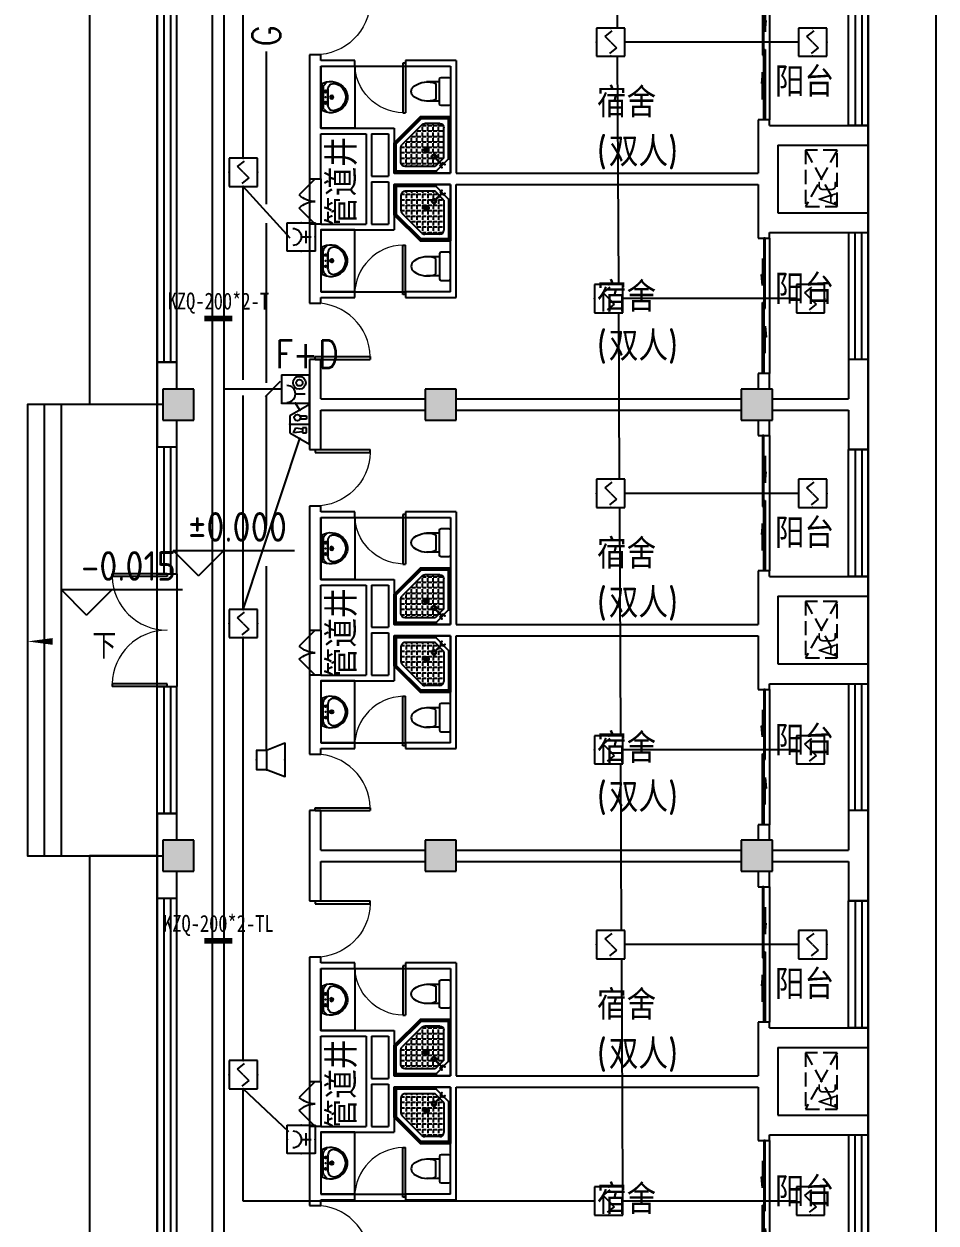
# Model space of a CAD drawing. Extents: x 1725663 to 4653551, y -550461 to 248782.
# Drawn here: x 2378383 to 2394543, y -78499 to -57241 of the extents above; entities that cross this region are included whole.
import ezdxf
from ezdxf.enums import TextEntityAlignment as Align

# ---------------------------------------------------------------- set-up
doc = ezdxf.new("R2010")
doc.units = 0
doc.header["$LTSCALE"] = 1000
doc.linetypes.add('DASH', pattern=[0.35, 0.25, -0.1])
for name, color, linetype in [('0-底图', 7, 'Continuous'), ('A-ANNO-IDEN', 3, 'Continuous'), ('A-ANNO-IDEN-LEVL', 3, 'Continuous'), ('A-ANNO-TXT', 7, 'Continuous'), ('CABLETRAY', 4, 'Continuous'), ('CLAYER', 7, 'Continuous'), ('COLUMN', 255, 'Continuous'), ('DIM-消防', 3, 'Continuous'), ('DOOR_FIRE', 4, 'Continuous'), ('E2-楼梯、坡道', 52, 'Continuous'), ('EQUIP-广播', 3, 'Continuous'), ('EQUIP-消防', 3, 'Continuous'), ('GROUND', 2, 'Continuous'), ('PUB_HATCH', 8, 'Continuous'), ('PUB_TEXT', 7, 'Continuous'), ('WALL', 2, 'Continuous'), ('WINDOW', 4, 'Continuous'), ('WIRE-消防', 1, 'Continuous'), ('WP_F', 1, 'Continuous'), ('抗震支吊架', 2, 'Continuous'), ('洁具', 213, 'Continuous'), ('空调外机', 211, 'Continuous')]:
    doc.layers.add(name, color=color, linetype=linetype)
doc.styles.add('-黑体_T3', font='', dxfattribs={"width": 0.8})
doc.styles.add('_TEL_DIM', font='SIMPLEX', dxfattribs={"width": 0.8, "height": 3.5, "bigfont": 'HZTXT'})
doc.styles.add('HZ', font='rs.shx', dxfattribs={"width": 0.8, "bigfont": 'hztxt.shx'})
doc.styles.add('kzcad', font='', dxfattribs={"width": 0.8})
doc.styles.get("Standard").update_dxf_attribs({"font": 'geniso.shx', "bigfont": 'hztxt.shx'})
doc.styles.get('-黑体_T3').set_extended_font_data('SimHei')
doc.styles.get('kzcad').set_extended_font_data('SimSun')

# ---------------------------------------------------------------- blocks, each defined once
blk = doc.blocks.new('$equip$00002656')
for p, q in [((-0.5, 1), (-0.5, 0)), ((0.5, 1), (-0.5, 1)), ((0.5, 0), (0.5, 1)), ((0, 0.5), (0, 0.15)), ((-0.5, 0), (0.5, 0)), ((-0.219, 0.331), (0.222, 0.331))]:
    blk.add_line(p, q)
at = {"const_width": 0.04}
blk.add_lwpolyline([(-0.5, 1), (0.5, 1), (0.5, 0), (-0.5, 0), (-0.5, 1), (0.5, 1)], dxfattribs=at)
blk.add_arc((0, 0.8), 0.3, 180, 0)
for p in [(0, 1), (-0.5, 0.5), (0.5, 0.5), (0, 0)]:
    blk.add_point(p)
at = {"color": 7, "flags": 1}
for tag, height, p in [('B', 0.4, (0.762, 0.292)), ('A', 0.00002, (0, 0))]:
    blk.add_attdef(tag, text='', height=height, dxfattribs=at).set_placement(p, align=Align.MIDDLE_CENTER)
blk = doc.blocks.new('A$C29581A72')
at = {"layer": 'EQUIP-消防', "xscale": 500, "yscale": 500, "zscale": 500}
blk.add_blockref('$equip$00002656', (358, 98), dxfattribs=at)
at = {"style": 'HZ', "flags": 1}
for tag in ['WHAT', 'SPEC', 'UNIT']:
    blk.add_attdef(tag, (375, 0), '', height=0.001, dxfattribs=at)
blk = doc.blocks.new('$Equip$00002649')
for p, q in [((-0.5, 0.5), (-0.5, -0.5)), ((0.5, 0.5), (-0.5, 0.5)), ((0.5, -0.5), (0.5, 0.5)), ((-0.2, 0.2), (0.05, 0.4)), ((0, 0), (-0.2, 0.2)), ((0, 0), (0.2, -0.2)), ((0.2, -0.2), (-0.05, -0.4)), ((-0.5, -0.5), (0.5, -0.5))]:
    blk.add_line(p, q)
at = {"const_width": 0.02}
blk.add_lwpolyline([(-0.5, 0.5), (0.5, 0.5), (0.5, -0.5), (-0.5, -0.5), (-0.5, 0.5), (0.5, 0.5)], dxfattribs=at)
for p in [(0, 0.5), (-0.5, 0), (0.5, 0), (0, -0.5)]:
    blk.add_point(p)
at = {"color": 7, "flags": 1}
for tag, height, p in [('A', 0.00002, (0, 0)), ('B', 0.4, (0.762, -0.208))]:
    blk.add_attdef(tag, text='', height=height, dxfattribs=at).set_placement(p, align=Align.MIDDLE_CENTER)
blk = doc.blocks.new('$equip$00002655')
for p, q in [((-0.5, 1), (-0.5, 0)), ((0.5, 1), (-0.5, 1)), ((0.5, 0), (0.5, 1)), ((-0.169, 0.5), (-0.169, 0.15)), ((-0.5, 0), (0.5, 0))]:
    blk.add_line(p, q)
at = {"const_width": 0.04}
blk.add_lwpolyline([(-0.5, 1), (0.5, 1), (0.5, 0), (-0.5, 0), (-0.5, 1), (0.5, 1)], dxfattribs=at)
for radius in [0.226, 0.113]:
    blk.add_circle((0.227, 0.36), radius)
blk.add_arc((-0.169, 0.8), 0.3, 180, 0)
for p in [(0, 1), (-0.5, 0.5), (0.5, 0.5), (0, 0)]:
    blk.add_point(p)
at = {"color": 7, "flags": 1}
for tag, height, p in [('B', 0.4, (0.762, 0.292)), ('A', 0.00002, (0, 0))]:
    blk.add_attdef(tag, text='', height=height, dxfattribs=at).set_placement(p, align=Align.MIDDLE_CENTER)
blk = doc.blocks.new('$equip$00002679')
for p, q in [((-0.3, 0.699), (-0.703, 0)), ((-0.264, 0.249), (-0.304, 0.569)), ((-0.304, 0.569), (-0.128, 0.489)), ((0.3, 0.699), (-0.3, 0.699)), ((0.3, 0.699), (-0.3, 0.699)), ((-0.128, 0.489), (-0.168, 0.249)), ((0, 0.699), (0, 0)), ((0.703, 0), (0.3, 0.699)), ((-0.703, 0), (0.703, 0)), ((-0.304, 0.249), (-0.304, 0.113)), ((-0.128, 0.249), (-0.304, 0.249)), ((-0.304, 0.113), (-0.128, 0.113)), ((-0.128, 0.113), (-0.128, 0.249)), ((0.174, 0.11), (0.174, 0.338)), ((0.294, 0.11), (0.174, 0.11)), ((0.294, 0.338), (0.294, 0.11))]:
    blk.add_line(p, q)
at = {"const_width": 0.04}
for points in [[(-0.299, 0.699), (0.301, 0.699), (0.703, 0), (-0.702, 0), (-0.299, 0.699), (0.301, 0.699)], [(-0.3, 0.699), (0.3, 0.699), (0.703, 0), (-0.703, 0), (-0.3, 0.699), (0.3, 0.699)]]:
    blk.add_lwpolyline(points, dxfattribs=at)
blk.add_circle((0.234, 0.43), 0.111)
for p in [(0, 0.699), (-0.501, 0.349), (0, 0), (0.502, 0.349)]:
    blk.add_point(p)
at = {"color": 7, "flags": 1}
for tag, height, p in [('B', 0.4, (0.961, 0.299)), ('A', 0.00002, (0, 0))]:
    blk.add_attdef(tag, text='', height=height, dxfattribs=at).set_placement(p, align=Align.MIDDLE_CENTER)
blk = doc.blocks.new('$TelecSys$00000111')
blk.add_line((0.268, 0.268), (-0.268, -0.268))
at = {"color": 7, "style": '_TEL_DIM', "width": 0.8}
blk.add_attdef('N', text='', height=1, dxfattribs=at).set_placement((-0.212, 0.579), align=Align.MIDDLE)
blk = doc.blocks.new('$equip$00002982')
for p, q in [((0.35, 0.35), (1, 0.6)), ((1, 0.6), (1, -0.6)), ((0, 0.35), (0.35, 0.35)), ((0, 0.35), (0, -0.35)), ((0.35, 0.35), (0.35, -0.35)), ((0.35, -0.35), (0, -0.35)), ((1, -0.6), (0.35, -0.35))]:
    blk.add_line(p, q)
at = {"const_width": 0.04}
blk.add_lwpolyline([(0.35, 0.35), (0, 0.35), (0, -0.35), (0.35, -0.35), (1, -0.6), (1, 0.6), (0.35, 0.35), (0, 0.35)], dxfattribs=at)
for p in [(0, 0), (0.35, 0.35), (1, 0), (0.35, -0.35)]:
    blk.add_point(p)
at = {"color": 7, "style": '_TEL_DIM', "flags": 1}
for tag in ['A', 'REMARK']:
    blk.add_attdef(tag, text='', height=0.00002, dxfattribs=at).set_placement((0, 0), align=Align.MIDDLE_CENTER)
blk = doc.blocks.new('1F平面-CAD导入_dwg_Drawing4_t3_dwg_$plan$00001613-474159-1F-927810-1F')
at = {"layer": '洁具'}
for p, q in [((-30, 250), (-170, 250)), ((-200, 170), (-430, 170)), ((-260, -140), (-260, 140)), ((-200, -170), (-200, -220)), ((-170, -250), (-30, -250))]:
    blk.add_line(p, q, dxfattribs=at)
for points in [[(-200, 220), (-200, 170), (-200, -170), (-430, -170)], [(0, -220), (0, 220)]]:
    blk.add_lwpolyline(points, dxfattribs=at)
for centre, radius, start, end in [((-170, 220), 30, 90, 180), ((-30, 220), 30, 0, 90), ((-590, 0), 110, 123.4509, 236.5491), ((-413, -227), 398, 67.4505, 126.6381), ((-413, 227), 398, 233.3619, 292.5495), ((-170, -220), 30, 180, 270), ((-30, -220), 30, 270, 0)]:
    blk.add_arc(centre, radius, start, end, dxfattribs=at)
blk = doc.blocks.new('$lvtry$00000169')
at = {"color": 0}
for p, q in [((259, -36), (259, 0)), ((259, -36), (36, -259)), ((276, -120), (120, -276)), ((144, -151), (291, -298)), ((151, -144), (298, -291)), ((259, -24), (976, -24)), ((259, -36), (964, -36)), ((270, -213), (270, -143)), ((276, -120), (808, -120)), ((366, -213), (366, -143)), ((462, -213), (462, -143)), ((558, -213), (558, -143)), ((655, -213), (655, -143)), ((751, -213), (751, -143)), ((847, -213), (847, -143)), ((880, -192), (880, -460)), ((964, -36), (976, -24)), ((964, -36), (964, -525)), ((976, -24), (976, -530)), ((36, -259), (0, -259)), ((24, -259), (24, -976)), ((36, -259), (36, -964)), ((120, -276), (120, -808)), ((120, -309), (147, -309)), ((120, -405), (147, -405)), ((173, -309), (173, -239)), ((173, -309), (243, -309)), ((173, -405), (173, -335)), ((173, -405), (243, -405)), ((183, -213), (205, -213)), ((220, -213), (243, -213)), ((270, -213), (340, -213)), ((270, -263), (270, -239)), ((270, -405), (270, -335)), ((270, -405), (340, -405)), ((334, -309), (340, -309)), ((366, -213), (436, -213)), ((366, -309), (366, -239)), ((366, -309), (436, -309)), ((366, -405), (366, -335)), ((366, -405), (379, -405)), ((462, -213), (532, -213)), ((462, -309), (462, -239)), ((462, -309), (532, -309)), ((462, -405), (462, -335)), ((462, -405), (532, -405)), ((558, -213), (628, -213)), ((558, -309), (558, -239)), ((558, -309), (628, -309)), ((558, -405), (558, -335)), ((558, -405), (628, -405)), ((655, -213), (725, -213)), ((655, -309), (655, -239)), ((655, -309), (725, -309)), ((655, -405), (655, -335)), ((655, -405), (725, -405)), ((751, -213), (821, -213)), ((751, -309), (751, -239)), ((751, -309), (821, -309)), ((751, -405), (751, -335)), ((751, -405), (821, -405)), ((847, -213), (880, -213)), ((847, -309), (847, -239)), ((847, -309), (880, -309)), ((847, -405), (847, -335)), ((847, -405), (880, -405)), ((120, -501), (147, -501)), ((120, -598), (147, -598)), ((173, -501), (173, -431)), ((173, -501), (243, -501)), ((173, -598), (173, -528)), ((173, -598), (243, -598)), ((173, -694), (173, -624)), ((270, -501), (270, -431)), ((270, -501), (340, -501)), ((270, -598), (270, -528)), ((270, -598), (340, -598)), ((270, -694), (270, -624)), ((366, -501), (366, -431)), ((366, -501), (436, -501)), ((366, -598), (366, -528)), ((366, -598), (436, -598)), ((366, -694), (366, -624)), ((462, -501), (462, -431)), ((462, -501), (532, -501)), ((462, -598), (462, -528)), ((462, -598), (532, -598)), ((462, -694), (462, -624)), ((859, -511), (511, -859)), ((964, -525), (525, -964)), ((976, -530), (530, -976)), ((558, -501), (558, -431)), ((558, -501), (628, -501)), ((558, -598), (558, -528)), ((558, -598), (628, -598)), ((558, -694), (558, -624)), ((655, -501), (655, -431)), ((655, -501), (725, -501)), ((655, -598), (655, -528)), ((655, -598), (725, -598)), ((655, -694), (655, -624)), ((751, -501), (751, -431)), ((751, -501), (821, -501)), ((751, -598), (751, -528)), ((751, -598), (773, -598)), ((847, -501), (847, -431)), ((847, -501), (867, -501)), ((964, -525), (976, -530)), ((120, -694), (147, -694)), ((120, -790), (147, -790)), ((173, -694), (243, -694)), ((173, -790), (173, -720)), ((173, -790), (243, -790)), ((173, -878), (173, -816)), ((270, -694), (340, -694)), ((270, -790), (270, -720)), ((270, -790), (340, -790)), ((270, -880), (270, -816)), ((366, -694), (436, -694)), ((366, -790), (366, -720)), ((366, -790), (436, -790)), ((366, -880), (366, -816)), ((462, -694), (532, -694)), ((462, -790), (462, -720)), ((462, -790), (532, -790)), ((462, -880), (462, -816)), ((558, -694), (628, -694)), ((558, -790), (558, -720)), ((558, -790), (580, -790)), ((655, -694), (676, -694)), ((36, -964), (24, -976)), ((24, -976), (530, -976)), ((36, -964), (525, -964)), ((192, -880), (460, -880)), ((525, -964), (530, -976))]:
    blk.add_line(p, q, dxfattribs=at)
blk.add_lwpolyline([(0, 0), (0, -1000), (540, -1000), (1000, -540), (1000, 0)], close=True)
for points in [[(0, 0), (0, -1000)], [(0, 0), (1000, 0)], [(1000, 0), (1000, -540)], [(136, -190), (148, -178), (132, -162), (121, -174)], [(190, -136), (178, -148), (162, -132), (174, -121)], [(1000, -540), (540, -1000)], [(0, -1000), (540, -1000)]]:
    blk.add_lwpolyline(points, close=True, dxfattribs=at)
for radius in [43.8, 31.1]:
    blk.add_circle((416, -428), radius, dxfattribs=at)
for centre, radius, start, end in [((808, -192), 72, 0, 90), ((296, -296), 40.6, 142.583, 128.4197), ((296, -296), 28.6, 145.828, 125.6599), ((808, -460), 72, 315, 0), ((192, -808), 72, 180, 270), ((460, -808), 72, 270, 315)]:
    blk.add_arc(centre, radius, start, end, dxfattribs=at)
for p in [(103, -156, 0), (156, -102, 0), (416, -428, 0)]:
    blk.add_point(p, dxfattribs=at)
blk = doc.blocks.new('$lvtry$00000178')
at = {"color": 0}
for p, q in [((-238, 0), (238, 0)), ((-214, -36), (-272, -91)), ((-180, -23), (180, -23)), ((-142, -105), (140, -105)), ((140, -105), (-142, -105)), ((216, -37), (268, -91))]:
    blk.add_line(p, q, dxfattribs=at)
blk.add_lwpolyline([(-104, -430, 0.224698), (110, -425, 0.348046), (269, -79), (239, 0), (-241, 0), (-271, -79, 0.356844)], format="xyb", close=True, dxfattribs=at)
for centre, radius in [((-100, -65), 16.3), ((1, -172), 31.6), ((100, -65), 16.3)]:
    blk.add_circle(centre, radius, dxfattribs=at)
at = {"color": 0, "lineweight": 13}
blk.add_circle((1, -172), 23, dxfattribs=at)
at = {"color": 0}
for centre, radius, start, end in [((-142, -205), 100, 90, 190.5602), ((-180, -73), 50, 90, 133.181), ((140, -205), 100, 349.4398, 90), ((180, -73), 50, 44.5607, 90), ((-1, -179), 243, 190.5602, 349.4398)]:
    blk.add_arc(centre, radius, start, end, dxfattribs=at)
for p in [(0, -65), (1, -172)]:
    blk.add_point(p, dxfattribs=at)
blk = doc.blocks.new('A$C70365C93')
at = {"layer": '洁具'}
blk.add_lwpolyline([(-1900, 2300), (-1900, 1700), (-800, 1700), (-800, 2300)], close=True, dxfattribs=at)
blk.add_blockref('$lvtry$00000178', (-1350, 2280), dxfattribs=at)
at = {"layer": '洁具', "rotation": 180}
blk.add_blockref('$lvtry$00000169', (0, 0), dxfattribs=at)
at = {"layer": '洁具', "extrusion": (0, 0, -1), "xscale": -1, "zscale": -1, "rotation": 90}
blk.add_blockref('1F平面-CAD导入_dwg_Drawing4_t3_dwg_$plan$00001613-474159-1F-927810-1F', (1450, 0), dxfattribs=at)
blk = doc.blocks.new('A$Cf5a72a1b')
at = {"layer": '空调外机', "linetype": 'DASH'}
for p, q in [((1000, 563), (0, 0)), ((1000, 0), (0, 563))]:
    blk.add_line(p, q, dxfattribs=at)
blk.add_lwpolyline([(1000, 563), (0, 563), (0, 0), (1000, 0)], close=True, dxfattribs=at)
at = {"layer": 'PUB_TEXT'}
blk.add_text('AC', height=315, dxfattribs=at).set_placement((5, 18))
blk = doc.blocks.new('$TCHSYS$WIN2D')
for p, q in [((-0.5, 0.5), (0.5, 0.5)), ((-0.5, 0.5), (-0.5, -0.5)), ((0.5, 0.5), (0.5, -0.5)), ((0.5, 0.1667), (-0.5, 0.1667)), ((0.5, -0.1667), (-0.5, -0.1667)), ((-0.5, -0.5), (0.5, -0.5))]:
    blk.add_line(p, q)
blk = doc.blocks.new('$DorLib2D$00000002')
for p, q in [((-0.5, 0), (-0.5, 0.4875)), ((-0.475, 0.4875), (-0.5, 0.4875)), ((-0.475, 0), (-0.475, 0.4875)), ((0.475, 0), (0.475, 0.4875)), ((0.475, 0.4875), (0.5, 0.4875)), ((0.5, 0), (0.5, 0.4875)), ((-0.5, 0), (-0.475, 0)), ((0.5, 0), (0.475, 0))]:
    blk.add_line(p, q)
at = {"lineweight": 13}
for centre, start, end in [((-0.4875, 0), 0, 88.53072), ((0.4875, 0), 91.46928, 180)]:
    blk.add_arc(centre, 0.4875, start, end, dxfattribs=at)
blk = doc.blocks.new('$DorLib2D$00000116')
at = {"color": 0}
for p, q in [((-0.5, 0), (-0.146, 0.354)), ((0.5, 0), (0.146, 0.354))]:
    blk.add_line(p, q, dxfattribs=at)
for centre, start, end in [((-0.5, 0), 0, 45), ((0.5, 0), 135, 180)]:
    blk.add_arc(centre, 0.5, start, end, dxfattribs=at)
blk = doc.blocks.new('$DorLib2D$00000001')
for p, q in [((0.45, 0.975), (0.5, 0.975)), ((0.45, 0), (0.45, 0.975)), ((0.5, 0), (0.5, 0.975)), ((0.5, 0), (0.45, 0))]:
    blk.add_line(p, q)
at = {"lineweight": 13}
blk.add_arc((0.475, 0), 0.975, 91.4693, 180, dxfattribs=at)
blk = doc.blocks.new('$DorLib2D$00000131')
at = {"color": 0, "linetype": 'Continuous'}
for p, q in [((0.15, 0.125), (0.2319, 0.1973)), ((0.2319, 0.1973), (0.2319, 0.125)), ((-0.5, 0.125), (-0.5, 0)), ((0.0192, 0.125), (-0.5, 0.125)), ((0.0192, 0), (0.0192, 0.125)), ((0.35, 0.125), (0.15, 0.125)), ((-0.5, 0), (0.0192, 0)), ((-0.024, 0), (0.5, 0)), ((-0.024, -0.125), (-0.024, 0)), ((0.5, 0), (0.5, -0.125)), ((-0.35, -0.125), (-0.15, -0.125)), ((-0.2319, -0.1973), (-0.2319, -0.125)), ((-0.15, -0.125), (-0.2319, -0.1973)), ((0.5, -0.125), (-0.024, -0.125))]:
    blk.add_line(p, q, dxfattribs=at)
blk = doc.blocks.new('$WINLIB2D$00000001')
at = {"color": 0}
for points in [[(-0.5, 0.5), (-0.5, -0.5)], [(-0.5, 0.5), (0.5, 0.5)], [(0.5, -0.5), (0.5, 0.5)], [(0.5, 0.1667), (-0.5, 0.1667)], [(0.5, -0.1667), (-0.5, -0.1667)], [(-0.5, -0.5), (0.5, -0.5)]]:
    blk.add_lwpolyline(points, dxfattribs=at)
blk = doc.blocks.new('ghj')
at = {"layer": 'PUB_HATCH'}
for points in [[(1592257, 17420.3), (1591707, 17420.3), (1591707, 16870.3), (1592257, 16870.3)], [(1596907, 17420.3), (1596357, 17420.3), (1596357, 16870.3), (1596907, 16870.3)], [(1602507, 17420.3), (1601957, 17420.3), (1601957, 16870.3), (1602507, 16870.3)], [(1592257, 9420.3), (1591707, 9420.3), (1591707, 8870.3), (1592257, 8870.3)], [(1596907, 9420.3), (1596357, 9420.3), (1596357, 8870.3), (1596907, 8870.3)], [(1602507, 9420.3), (1601957, 9420.3), (1601957, 8870.3), (1602507, 8870.3)]]:
    blk.add_hatch(color=256, dxfattribs=at).paths.add_polyline_path(points)
blk.add_line((1591707, 9895.3), (1591707, 9895.3))
at = {"layer": 'A-ANNO-IDEN'}
blk.add_lwpolyline([(1590297.4, 12945.3, 0, 0, 0), (1589307, 12945.3, 0, 120, 0), (1589757, 12945.3, 0, 0, 0)], format="xyseb", dxfattribs=at)
at = {"layer": 'A-ANNO-IDEN-LEVL'}
for p, q in [((1592337.6, 14106.1), (1591887.6, 14556.1)), ((1591887.6, 14556.1), (1594038.6, 14556.1)), ((1592337.6, 14106.1), (1592787.6, 14556.1)), ((1590357, 13413.3), (1589907, 13863.3)), ((1589907, 13863.3), (1592057.9, 13863.3)), ((1590357, 13413.3), (1590807, 13863.3))]:
    blk.add_line(p, q, dxfattribs=at)
at = {"layer": 'COLUMN'}
for p, q in [((1592257, 17420.3), (1591707, 17420.3)), ((1591707, 17420.3), (1591707, 16870.3)), ((1592257, 16870.3), (1592257, 17420.3)), ((1596907, 17420.3), (1596357, 17420.3)), ((1596357, 17420.3), (1596357, 16870.3)), ((1596907, 16870.3), (1596907, 17420.3)), ((1602507, 17420.3), (1601957, 17420.3)), ((1601957, 17420.3), (1601957, 16870.3)), ((1602507, 16870.3), (1602507, 17420.3)), ((1591707, 16870.3), (1592257, 16870.3)), ((1596357, 16870.3), (1596907, 16870.3)), ((1601957, 16870.3), (1602507, 16870.3)), ((1592257, 9420.3), (1591707, 9420.3)), ((1591707, 9420.3), (1591707, 8870.3)), ((1592257, 8870.3), (1592257, 9420.3)), ((1596907, 9420.3), (1596357, 9420.3)), ((1596357, 9420.3), (1596357, 8870.3)), ((1596907, 8870.3), (1596907, 9420.3)), ((1602507, 9420.3), (1601957, 9420.3)), ((1601957, 9420.3), (1601957, 8870.3)), ((1602507, 8870.3), (1602507, 9420.3)), ((1591707, 8870.3), (1592257, 8870.3)), ((1596357, 8870.3), (1596907, 8870.3)), ((1601957, 8870.3), (1602507, 8870.3))]:
    blk.add_line(p, q, dxfattribs=at)
at = {"layer": 'DOOR_FIRE'}
for p, q in [((1594307, 21145.3), (1594307, 20345.3)), ((1594507, 21145.3), (1594507, 20345.3)), ((1594307, 13145.3), (1594307, 12345.3)), ((1594507, 13145.3), (1594507, 12345.3)), ((1594307, 5145.3), (1594307, 4345.3)), ((1594507, 5145.3), (1594507, 4345.3))]:
    blk.add_line(p, q, dxfattribs=at)
at = {"layer": 'E2-楼梯、坡道'}
for points in [[(1589607, 17145.3), (1589307, 17145.3), (1589307, 9145.3), (1589607, 9145.3)], [(1589907, 17145.3), (1589607, 17145.3), (1589607, 9145.3), (1589907, 9145.3)], [(1591707, 17145.3), (1589907, 17145.3), (1589907, 9145.3), (1591707, 9145.3)]]:
    blk.add_lwpolyline(points, dxfattribs=at)
at = {"layer": 'GROUND'}
for p, q in [((1605407, -27854.7), (1605407, 54145.3)), ((1604207, -26654.7), (1604207, 52945.3)), ((1590407, 39445.3), (1590407, 17145.3)), ((1591607, 17145.3), (1590407, 17145.3)), ((1591607, 9145.3), (1590407, 9145.3)), ((1590407, 9145.3), (1590407, -6754.7))]:
    blk.add_line(p, q, dxfattribs=at)
for points in [[(1591607, 39445.3), (1591607, 17145.3)], [(1591607, 9145.3), (1591607, -6754.7)]]:
    blk.add_lwpolyline(points, dxfattribs=at)
at = {"layer": 'WALL'}
for p, q in [((1594507, 23345.3), (1594307, 23345.3)), ((1594307, 23345.3), (1594307, 23245.3)), ((1594307, 23245.3), (1594307, 22045.3)), ((1594507, 23245.3), (1594507, 23345.3)), ((1595107, 23245.3), (1594507, 23245.3)), ((1595107, 23145.3), (1595107, 23245.3)), ((1596907, 23245.3), (1596007, 23245.3)), ((1596007, 23245.3), (1596007, 23145.3)), ((1596907, 23245.3), (1596907, 21245.3)), ((1594507, 23145.3), (1594507, 22045.3)), ((1594507, 23145.3), (1595107, 23145.3)), ((1596007, 23145.3), (1596807, 23145.3)), ((1596807, 23145.3), (1596807, 21245.3)), ((1602457, 22195.3), (1602257, 22195.3)), ((1602257, 22195.3), (1602257, 21845.3)), ((1602457, 22095.3), (1602457, 22195.3)), ((1594307, 22045.3), (1594307, 21145.3)), ((1594507, 22045.3), (1595307, 22045.3)), ((1594507, 21145.3), (1594507, 21945.3)), ((1594507, 21945.3), (1595307, 21945.3)), ((1595307, 22045.3), (1595807, 22045.3)), ((1595307, 21945.3), (1595307, 21145.3)), ((1595407, 21945.3), (1595707, 21945.3)), ((1595407, 21945.3), (1595407, 21195.3)), ((1595707, 21945.3), (1595707, 21195.3)), ((1595807, 22045.3), (1595807, 21245.3)), ((1602457, 22095.3), (1603857, 22095.3)), ((1604207, 22095.3), (1603857, 22095.3)), ((1604207, 21745.3), (1604207, 22095.3)), ((1602257, 21845.3), (1602257, 21245.3)), ((1602607, 21745.3), (1602607, 21145.3)), ((1602607, 21745.3), (1604207, 21745.3)), ((1594307, 21145.3), (1594507, 21145.3)), ((1595307, 21145.3), (1595307, 20345.3)), ((1595407, 21195.3), (1595707, 21195.3)), ((1595407, 21095.3), (1595407, 20345.3)), ((1595407, 21095.3), (1595707, 21095.3)), ((1595707, 21095.3), (1595707, 20345.3)), ((1595807, 21245.3), (1596807, 21245.3)), ((1596907, 21245.3), (1602257, 21245.3)), ((1602607, 21145.3), (1602607, 20545.3)), ((1595807, 21045.3), (1595807, 20245.3)), ((1595807, 21045.3), (1596807, 21045.3)), ((1596807, 19145.3), (1596807, 21045.3)), ((1596907, 19045.3), (1596907, 21045.3)), ((1596907, 21045.3), (1602257, 21045.3)), ((1602257, 21045.3), (1602257, 20445.3)), ((1602257, 20445.3), (1602257, 20095.3)), ((1602607, 20545.3), (1604207, 20545.3)), ((1604207, 20195.3), (1604207, 20545.3)), ((1594507, 20345.3), (1594307, 20345.3)), ((1594307, 20345.3), (1594307, 20245.3)), ((1594307, 20245.3), (1594307, 19045.3)), ((1594507, 20345.3), (1595307, 20345.3)), ((1594507, 20245.3), (1594507, 19145.3)), ((1594507, 20245.3), (1595307, 20245.3)), ((1595307, 20245.3), (1595807, 20245.3)), ((1595407, 20345.3), (1595707, 20345.3)), ((1602457, 20095.3), (1602457, 20195.3)), ((1602457, 20195.3), (1603857, 20195.3)), ((1603857, 20195.3), (1604207, 20195.3)), ((1602257, 20095.3), (1602457, 20095.3)), ((1595107, 19145.3), (1594507, 19145.3)), ((1595107, 19045.3), (1595107, 19145.3)), ((1596807, 19145.3), (1596007, 19145.3)), ((1596007, 19145.3), (1596007, 19045.3)), ((1594307, 19045.3), (1594307, 18945.3)), ((1594307, 18945.3), (1594507, 18945.3)), ((1594507, 19045.3), (1595107, 19045.3)), ((1594507, 18945.3), (1594507, 19045.3)), ((1596007, 19045.3), (1596907, 19045.3)), ((1591957, 17895.3), (1591607, 17895.3)), ((1591607, 17895.3), (1591607, 17145.3)), ((1591957, 17420.3), (1591957, 17895.3)), ((1594507, 17945.3), (1594307, 17945.3)), ((1594307, 17945.3), (1594307, 17145.3)), ((1594507, 17245.3), (1594507, 17945.3)), ((1604207, 17945.3), (1603857, 17945.3)), ((1603857, 17945.3), (1603857, 17245.3)), ((1604207, 17145.3), (1604207, 17945.3)), ((1602457, 17695.3), (1602257, 17695.3)), ((1602257, 17695.3), (1602257, 17420.3)), ((1602457, 17420.3), (1602457, 17695.3)), ((1594507, 17245.3), (1596357, 17245.3)), ((1596907, 17245.3), (1601957, 17245.3)), ((1602507, 17245.3), (1603857, 17245.3)), ((1591607, 17145.3), (1591607, 16395.3)), ((1594307, 17145.3), (1594307, 16345.3)), ((1594507, 16345.3), (1594507, 17045.3)), ((1594507, 17045.3), (1596357, 17045.3)), ((1596907, 17045.3), (1601957, 17045.3)), ((1602507, 17045.3), (1603857, 17045.3)), ((1603857, 17045.3), (1603857, 16345.3)), ((1604207, 16345.3), (1604207, 17145.3)), ((1591957, 16395.3), (1591957, 16870.3)), ((1602257, 16870.3), (1602257, 16595.3)), ((1602457, 16595.3), (1602457, 16870.3)), ((1602257, 16595.3), (1602457, 16595.3)), ((1591607, 16395.3), (1591957, 16395.3)), ((1594307, 16345.3), (1594507, 16345.3)), ((1603857, 16345.3), (1604207, 16345.3)), ((1594507, 15345.3), (1594307, 15345.3)), ((1594307, 15345.3), (1594307, 15245.3)), ((1594507, 15245.3), (1594507, 15345.3)), ((1594307, 15245.3), (1594307, 14045.3)), ((1595107, 15245.3), (1594507, 15245.3)), ((1594507, 15145.3), (1594507, 14045.3)), ((1594507, 15145.3), (1595107, 15145.3)), ((1595107, 15145.3), (1595107, 15245.3)), ((1596907, 15245.3), (1596007, 15245.3)), ((1596007, 15245.3), (1596007, 15145.3)), ((1596007, 15145.3), (1596807, 15145.3)), ((1596807, 15145.3), (1596807, 13245.3)), ((1596907, 15245.3), (1596907, 13245.3)), ((1594307, 14045.3), (1594307, 13145.3)), ((1594507, 14045.3), (1595307, 14045.3)), ((1595307, 14045.3), (1595807, 14045.3)), ((1595807, 14045.3), (1595807, 13245.3)), ((1602457, 14195.3), (1602257, 14195.3)), ((1602257, 14195.3), (1602257, 13845.3)), ((1602457, 14095.3), (1602457, 14195.3)), ((1602457, 14095.3), (1603857, 14095.3)), ((1604207, 14095.3), (1603857, 14095.3)), ((1604207, 13745.3), (1604207, 14095.3)), ((1594507, 13145.3), (1594507, 13945.3)), ((1594507, 13945.3), (1595307, 13945.3)), ((1595307, 13945.3), (1595307, 13145.3)), ((1595407, 13945.3), (1595707, 13945.3)), ((1595407, 13945.3), (1595407, 13195.3)), ((1595707, 13945.3), (1595707, 13195.3)), ((1602257, 13845.3), (1602257, 13245.3)), ((1602607, 13745.3), (1602607, 13145.3)), ((1602607, 13745.3), (1604207, 13745.3)), ((1595407, 13195.3), (1595707, 13195.3)), ((1595807, 13245.3), (1596807, 13245.3)), ((1596907, 13245.3), (1602257, 13245.3)), ((1594307, 13145.3), (1594507, 13145.3)), ((1595307, 13145.3), (1595307, 12345.3)), ((1595407, 13095.3), (1595407, 12345.3)), ((1595407, 13095.3), (1595707, 13095.3)), ((1595707, 13095.3), (1595707, 12345.3)), ((1595807, 13045.3), (1595807, 12245.3)), ((1595807, 13045.3), (1596807, 13045.3)), ((1596807, 11145.3), (1596807, 13045.3)), ((1596907, 11045.3), (1596907, 13045.3)), ((1596907, 13045.3), (1602257, 13045.3)), ((1602257, 13045.3), (1602257, 12445.3)), ((1602607, 13145.3), (1602607, 12545.3)), ((1602607, 12545.3), (1604207, 12545.3)), ((1604207, 12195.3), (1604207, 12545.3)), ((1594507, 12345.3), (1594307, 12345.3)), ((1594307, 12345.3), (1594307, 12245.3)), ((1594507, 12345.3), (1595307, 12345.3)), ((1595407, 12345.3), (1595707, 12345.3)), ((1602257, 12445.3), (1602257, 12095.3)), ((1594307, 12245.3), (1594307, 11045.3)), ((1594507, 12245.3), (1594507, 11145.3)), ((1594507, 12245.3), (1595307, 12245.3)), ((1595307, 12245.3), (1595807, 12245.3)), ((1602457, 12095.3), (1602457, 12195.3)), ((1602457, 12195.3), (1603857, 12195.3)), ((1603857, 12195.3), (1604207, 12195.3)), ((1602257, 12095.3), (1602457, 12095.3)), ((1595107, 11145.3), (1594507, 11145.3)), ((1595107, 11045.3), (1595107, 11145.3)), ((1596807, 11145.3), (1596007, 11145.3)), ((1596007, 11145.3), (1596007, 11045.3)), ((1594307, 11045.3), (1594307, 10945.3)), ((1594307, 10945.3), (1594507, 10945.3)), ((1594507, 11045.3), (1595107, 11045.3)), ((1594507, 10945.3), (1594507, 11045.3)), ((1596007, 11045.3), (1596907, 11045.3)), ((1591957, 9895.3), (1591607, 9895.3)), ((1591607, 9895.3), (1591607, 9145.3)), ((1591957, 9420.3), (1591957, 9895.3)), ((1594507, 9945.3), (1594307, 9945.3)), ((1594307, 9945.3), (1594307, 9145.3)), ((1594507, 9245.3), (1594507, 9945.3)), ((1604207, 9945.3), (1603857, 9945.3)), ((1603857, 9945.3), (1603857, 9245.3)), ((1604207, 9145.3), (1604207, 9945.3)), ((1602457, 9695.3), (1602257, 9695.3)), ((1602257, 9695.3), (1602257, 9420.3)), ((1602457, 9420.3), (1602457, 9695.3)), ((1591607, 9145.3), (1591607, 8395.3)), ((1594307, 9145.3), (1594307, 8345.3)), ((1594507, 9245.3), (1596357, 9245.3)), ((1596907, 9245.3), (1601957, 9245.3)), ((1602507, 9245.3), (1603857, 9245.3)), ((1604207, 8345.3), (1604207, 9145.3)), ((1594507, 8345.3), (1594507, 9045.3)), ((1594507, 9045.3), (1596357, 9045.3)), ((1596907, 9045.3), (1601957, 9045.3)), ((1602507, 9045.3), (1603857, 9045.3)), ((1603857, 9045.3), (1603857, 8345.3)), ((1591957, 8395.3), (1591957, 8870.3)), ((1602257, 8870.3), (1602257, 8595.3)), ((1602457, 8595.3), (1602457, 8870.3)), ((1602257, 8595.3), (1602457, 8595.3)), ((1591607, 8395.3), (1591957, 8395.3)), ((1594307, 8345.3), (1594507, 8345.3)), ((1603857, 8345.3), (1604207, 8345.3)), ((1594507, 7345.3), (1594307, 7345.3)), ((1594307, 7345.3), (1594307, 7245.3)), ((1594307, 7245.3), (1594307, 6045.3)), ((1594507, 7245.3), (1594507, 7345.3)), ((1595107, 7245.3), (1594507, 7245.3)), ((1595107, 7145.3), (1595107, 7245.3)), ((1596907, 7245.3), (1596007, 7245.3)), ((1596007, 7245.3), (1596007, 7145.3)), ((1596907, 7245.3), (1596907, 5245.3)), ((1594507, 7145.3), (1594507, 6045.3)), ((1594507, 7145.3), (1595107, 7145.3)), ((1596007, 7145.3), (1596807, 7145.3)), ((1596807, 7145.3), (1596807, 5245.3)), ((1602457, 6195.3), (1602257, 6195.3)), ((1602257, 6195.3), (1602257, 5845.3)), ((1602457, 6095.3), (1602457, 6195.3)), ((1594307, 6045.3), (1594307, 5145.3)), ((1594507, 6045.3), (1595307, 6045.3)), ((1595307, 6045.3), (1595807, 6045.3)), ((1595807, 6045.3), (1595807, 5245.3)), ((1602457, 6095.3), (1603857, 6095.3)), ((1604207, 6095.3), (1603857, 6095.3)), ((1604207, 5745.3), (1604207, 6095.3)), ((1594507, 5145.3), (1594507, 5945.3)), ((1594507, 5945.3), (1595307, 5945.3)), ((1595307, 5945.3), (1595307, 5145.3)), ((1595407, 5945.3), (1595707, 5945.3)), ((1595407, 5945.3), (1595407, 5195.3)), ((1595707, 5945.3), (1595707, 5195.3)), ((1602257, 5845.3), (1602257, 5245.3)), ((1602607, 5745.3), (1602607, 5145.3)), ((1602607, 5745.3), (1604207, 5745.3)), ((1594307, 5145.3), (1594507, 5145.3)), ((1595307, 5145.3), (1595307, 4345.3)), ((1595407, 5195.3), (1595707, 5195.3)), ((1595807, 5245.3), (1596807, 5245.3)), ((1596907, 5245.3), (1602257, 5245.3)), ((1602607, 5145.3), (1602607, 4545.3)), ((1595407, 5095.3), (1595407, 4345.3)), ((1595407, 5095.3), (1595707, 5095.3)), ((1595707, 5095.3), (1595707, 4345.3)), ((1595807, 5045.3), (1595807, 4245.3)), ((1595807, 5045.3), (1596807, 5045.3)), ((1596807, 3145.3), (1596807, 5045.3)), ((1596907, 3045.3), (1596907, 5045.3)), ((1596907, 5045.3), (1602257, 5045.3)), ((1602257, 5045.3), (1602257, 4445.3)), ((1602607, 4545.3), (1604207, 4545.3)), ((1604207, 4195.3), (1604207, 4545.3)), ((1594507, 4345.3), (1594307, 4345.3)), ((1594307, 4345.3), (1594307, 4245.3)), ((1594507, 4345.3), (1595307, 4345.3)), ((1595407, 4345.3), (1595707, 4345.3)), ((1602257, 4445.3), (1602257, 4095.3)), ((1594307, 4245.3), (1594307, 3045.3)), ((1594507, 4245.3), (1594507, 3145.3)), ((1594507, 4245.3), (1595307, 4245.3)), ((1595307, 4245.3), (1595807, 4245.3)), ((1602257, 4095.3), (1602457, 4095.3)), ((1602457, 4095.3), (1602457, 4195.3)), ((1602457, 4195.3), (1603857, 4195.3)), ((1603857, 4195.3), (1604207, 4195.3)), ((1594307, 3045.3), (1594307, 2945.3)), ((1595107, 3145.3), (1594507, 3145.3)), ((1594507, 3045.3), (1595107, 3045.3)), ((1594507, 2945.3), (1594507, 3045.3)), ((1595107, 3045.3), (1595107, 3145.3)), ((1596807, 3145.3), (1596007, 3145.3)), ((1596007, 3145.3), (1596007, 3045.3)), ((1596007, 3045.3), (1596907, 3045.3)), ((1594307, 2945.3), (1594507, 2945.3))]:
    blk.add_line(p, q, dxfattribs=at)
blk.add_lwpolyline([(1591607, 40929.5), (1604207, 40945.3), (1604207, -14654.7), (1591607, -14670.5)], close=True, dxfattribs=at)
at = {"layer": 'WINDOW'}
for p, q in [((1602457, 24595.3), (1602457, 22195.3)), ((1595107, 23145.3), (1596007, 23145.3)), ((1602457, 20095.3), (1602457, 17695.3)), ((1595107, 19145.3), (1596007, 19145.3)), ((1602457, 16595.3), (1602457, 14195.3)), ((1595107, 15145.3), (1596007, 15145.3)), ((1591957, 14145.3), (1591957, 12145.3)), ((1602457, 12095.3), (1602457, 9695.3)), ((1595107, 11145.3), (1596007, 11145.3)), ((1602457, 8595.3), (1602457, 6195.3)), ((1595107, 7145.3), (1596007, 7145.3)), ((1602457, 4095.3), (1602457, 1695.3)), ((1595107, 3145.3), (1596007, 3145.3))]:
    blk.add_line(p, q, dxfattribs=at)
at = {"xscale": -1, "rotation": 90}
for p in [(1596807, 21245.3), (1596807, 13245.3), (1596807, 5245.3)]:
    blk.add_blockref('A$C70365C93', p, dxfattribs=at)
at = {"rotation": 90}
for name, p in [('A$Cf5a72a1b', (1603655.1, 20654.1)), ('A$C70365C93', (1596807, 21045.3)), ('A$Cf5a72a1b', (1603655.1, 12654.1)), ('A$C70365C93', (1596807, 13045.3)), ('A$Cf5a72a1b', (1603655.1, 4654.1)), ('A$C70365C93', (1596807, 5045.3))]:
    blk.add_blockref(name, p, dxfattribs=at)
at = {"layer": 'DOOR_FIRE', "xscale": 800, "yscale": -800, "zscale": 200, "rotation": 269.9999999999852}
for p in [(1594407, 20745.3), (1594407, 12745.3), (1594407, 4745.3)]:
    blk.add_blockref('$DorLib2D$00000116', p, dxfattribs=at)
at = {"layer": 'WINDOW'}
for name, p, xscale, yscale, zscale, rotation in [('$DorLib2D$00000131', (1602357, 23395.3), -2400, 200, -2400, 270), ('$TCHSYS$WIN2D', (1591782, 21145.3), -6500, -350, -6500, 269.9999999999817), ('$DorLib2D$00000001', (1594407, 23845.3), -1000, 1000, -1000, 270), ('$WINLIB2D$00000001', (1604032, 23220.3), 2249.999999993481, 350, 2249.999999993481, 90), ('$WINLIB2D$00000001', (1604032, 19070.3), -2249.999999993481, 350, -2249.999999993481, 90), ('$DorLib2D$00000131', (1602357, 18895.3), 2400, 200, 2400, 270), ('$DorLib2D$00000001', (1594407, 18445.3), 1000, 1000, 1000, 269.999999999993), ('$DorLib2D$00000131', (1602357, 15395.3), -2400, 200, -2400, 270), ('$TCHSYS$WIN2D', (1591782, 15270.3), -2249.999999997905, -350, -2249.999999997905, 269.9999999999833), ('$DorLib2D$00000001', (1594407, 15845.3), 1000, -1000, 1000, 90), ('$WINLIB2D$00000001', (1604032, 15220.3), 2249.999999993481, 350, 2249.999999993481, 90), ('$DorLib2D$00000002', (1591782, 13145.3), -2000, -2000, -2000, 269.9999999999833), ('$TCHSYS$WIN2D', (1591782, 11020.3), -2249.999999997905, -350, -2249.999999997905, 269.9999999999833), ('$WINLIB2D$00000001', (1604032, 11070.3), -2249.999999993481, 350, -2249.999999993481, 90), ('$DorLib2D$00000131', (1602357, 10895.3), 2400, 200, 2400, 270), ('$DorLib2D$00000001', (1594407, 10445.3), -1000, -1000, -1000, 90), ('$DorLib2D$00000131', (1602357, 7395.3), -2400, 200, -2400, 270), ('$TCHSYS$WIN2D', (1591782, 5145.3), -6500, -350, -6500, 269.9999999999817), ('$DorLib2D$00000001', (1594407, 7845.3), 1000, -1000, 1000, 90), ('$WINLIB2D$00000001', (1604032, 7220.3), 2249.999999993481, 350, 2249.999999993481, 90), ('$DorLib2D$00000131', (1602357, 2895.3), 2400, 200, 2400, 270), ('$WINLIB2D$00000001', (1604032, 3070.3), -2249.999999993481, 350, -2249.999999993481, 90), ('$DorLib2D$00000001', (1594407, 2445.3), -1000, -1000, -1000, 90)]:
    blk.add_blockref(name, p, dxfattribs=dict(at, xscale=xscale, yscale=yscale, zscale=zscale, rotation=rotation))
at = {"layer": 'WINDOW', "xscale": 900, "zscale": 900}
for p, yscale in [((1595557, 23195.3), -900), ((1595557, 19095.3), 900), ((1595557, 15195.3), -900), ((1595557, 11095.3), 900), ((1595557, 7195.3), -900), ((1595557, 3095.3), 900)]:
    blk.add_blockref('$DorLib2D$00000001', p, dxfattribs=dict(at, yscale=yscale))
at = {"layer": 'A-ANNO-TXT', "color": 7}
for s, p in [('%%P0.000', (1592155.7, 14713.6)), ('-0.015', (1590258.7, 14020.8))]:
    blk.add_text(s, height=525, dxfattribs=at).set_placement(p)
at = {"layer": 'A-ANNO-TXT', "color": 7, "style": '-黑体_T3', "width": 0.8}
blk.add_text('下', height=394.3, dxfattribs=at).set_placement((1590454.9, 12682.8))
at = {"layer": 'CLAYER'}
for p in [(1595142.9, 20311.7), (1595142.9, 12311.7), (1595142.9, 4311.7)]:
    blk.add_text('管道井', height=525, rotation=90, dxfattribs=at).set_placement(p)
at = {"layer": 'PUB_TEXT'}
for s, p in [('阳台', (1602551.7, 22603.1)), ('宿舍', (1599399.2, 22237.3)), ('(', (1599399.2, 21365.2)), ('双人', (1599609.2, 21365.2)), (')', (1600659.2, 21365.2)), ('宿舍', (1599399.2, 18791.9)), ('阳台', (1602551.7, 18927.6)), ('(', (1599399.2, 17919.8)), ('双人', (1599609.2, 17919.8)), (')', (1600659.2, 17919.8)), ('阳台', (1602551.7, 14603.1)), ('宿舍', (1599399.2, 14237.3)), ('(', (1599399.2, 13365.2)), ('双人', (1599609.2, 13365.2)), (')', (1600659.2, 13365.2)), ('阳台', (1602551.7, 10927.6)), ('宿舍', (1599399.2, 10791.9)), ('(', (1599399.2, 9919.8)), ('双人', (1599609.2, 9919.8)), (')', (1600659.2, 9919.8)), ('阳台', (1602551.7, 6603.1)), ('宿舍', (1599399.2, 6237.3)), ('(', (1599399.2, 5365.2)), ('双人', (1599609.2, 5365.2)), (')', (1600659.2, 5365.2)), ('阳台', (1602551.7, 2927.6)), ('宿舍', (1599399.2, 2791.9))]:
    blk.add_text(s, height=525, dxfattribs=at).set_placement(p)

msp = doc.modelspace()

# ---------------------------------------------------------------- linework, layer by layer
at = {"layer": 'CABLETRAY'}
for p, q in [((2381726, -96165), (2381726, -39795)), ((2381726, -96165), (2381726, -39795)), ((2381926, -39795), (2381926, -96165)), ((2381926, -39795), (2381926, -96165))]:
    msp.add_line(p, q, dxfattribs=at)
at = {"layer": 'WIRE-消防'}
for p, q in [((2382268, -59620, 4200), (2382268, -53044, 4200)), ((2388900, -57313, 4200), (2388886, -54359, 4200)), ((2392107, -57563, 4200), (2389030, -57563, 4200)), ((2382677, -60437), (2382677, -57726)), ((2388920, -61859, 4200), (2388902, -57813, 4200)), ((2383100, -61040), (2382268, -60120, 4200)), ((2382268, -63547, 4200), (2382268, -60120, 4200)), ((2382677, -63603), (2382677, -60770)), ((2392069, -62109, 4200), (2388993, -62109, 4200)), ((2388935, -65313, 4200), (2388922, -62359, 4200)), ((2382564, -63716), (2381926, -63716)), ((2382943, -63716), (2382564, -63716)), ((2382268, -67620, 4200), (2382268, -63827, 4200)), ((2382677, -66135), (2382677, -63828)), ((2383268, -64087), (2383193, -63966)), ((2382268, -67620, 4200), (2383268, -64588)), ((2392107, -65563, 4200), (2389030, -65563, 4200)), ((2388956, -69859, 4200), (2388938, -65813, 4200)), ((2382677, -70113), (2382677, -66852)), ((2382268, -75620, 4200), (2382268, -68120, 4200)), ((2392069, -70109, 4200), (2388993, -70109, 4200)), ((2388971, -73313, 4200), (2388958, -70359, 4200)), ((2392107, -73563, 4200), (2389030, -73563, 4200)), ((2388992, -77859, 4200), (2388974, -73813, 4200)), ((2382268, -78109, 4200), (2382268, -76120, 4200)), ((2383075, -76883), (2382268, -76120, 4200)), ((2388493, -78109, 4200), (2382268, -78109, 4200)), ((2392069, -78109, 4200), (2388993, -78109, 4200))]:
    msp.add_line(p, q, dxfattribs=at)
at = {"layer": '抗震支吊架', "color": 2, "const_width": 100}
for points in [[(2381576, -62463), (2382076, -62463)], [(2381576, -73497), (2382076, -73497)]]:
    msp.add_lwpolyline(points, dxfattribs=at)

# ---------------------------------------------------------------- block references
at = {"layer": '0-底图'}
msp.add_blockref('ghj', (789136, -81133), dxfattribs=at)
at = {"layer": 'DIM-消防'}
ref = msp.add_blockref('$TelecSys$00000111', (2382789, -63716), dxfattribs=dict(at, xscale=500, yscale=500, zscale=500))
ref.add_attrib('N', 'F+D', dxfattribs={"layer": '0', "color": 7, "height": 500, "style": '_TEL_DIM', "width": 0.8}).set_placement((2383398, -63095), align=Align.MIDDLE)
at = {"layer": 'EQUIP-广播', "xscale": 500, "yscale": 500, "zscale": 500}
msp.add_blockref('$equip$00002982', (2382502, -70288), dxfattribs=at)
at = {"layer": 'EQUIP-消防', "xscale": 500, "yscale": 500, "zscale": 500}
for p in [(2388780, -57563, 4200), (2392357, -57563, 4200), (2382268, -59870, 4200), (2388743, -62109, 4200), (2392319, -62109, 4200), (2388780, -65563, 4200), (2392357, -65563, 4200), (2382268, -67870, 4200), (2388743, -70109, 4200), (2392319, -70109, 4200), (2388780, -73563, 4200), (2392357, -73563, 4200), (2382268, -75870, 4200), (2388743, -78109, 4200), (2392319, -78109, 4200)]:
    msp.add_blockref('$Equip$00002649', p, dxfattribs=at)
at = {"layer": 'EQUIP-消防', "xscale": 500, "yscale": 500, "zscale": 500, "rotation": 90}
for name, p in [('$equip$00002655', (2383443, -63716)), ('$equip$00002679', (2383443, -64337))]:
    msp.add_blockref(name, p, dxfattribs=at)
at = {"layer": 'WP_F', "xscale": -1, "rotation": 90}
for p in [(2383643, -60658), (2383643, -76658)]:
    msp.add_blockref('A$C29581A72', p, dxfattribs=at)

# ---------------------------------------------------------------- texts
at = {"layer": 'DIM-消防', "style": '_TEL_DIM', "width": 0.8}
msp.add_text('G', height=500, rotation=90, dxfattribs=at).set_placement((2382677, -57450), align=Align.MIDDLE_CENTER)
at = {"layer": '抗震支吊架', "color": 2, "style": 'kzcad', "width": 0.8}
for s, p in [('KZQ-200*2-T', (2381826, -62303)), ('KZQ-200*2-TL', (2381826, -73337))]:
    msp.add_text(s, height=300, rotation=359.8854, dxfattribs=at).set_placement(p, align=Align.CENTER)

doc.saveas('drawing.dxf')
